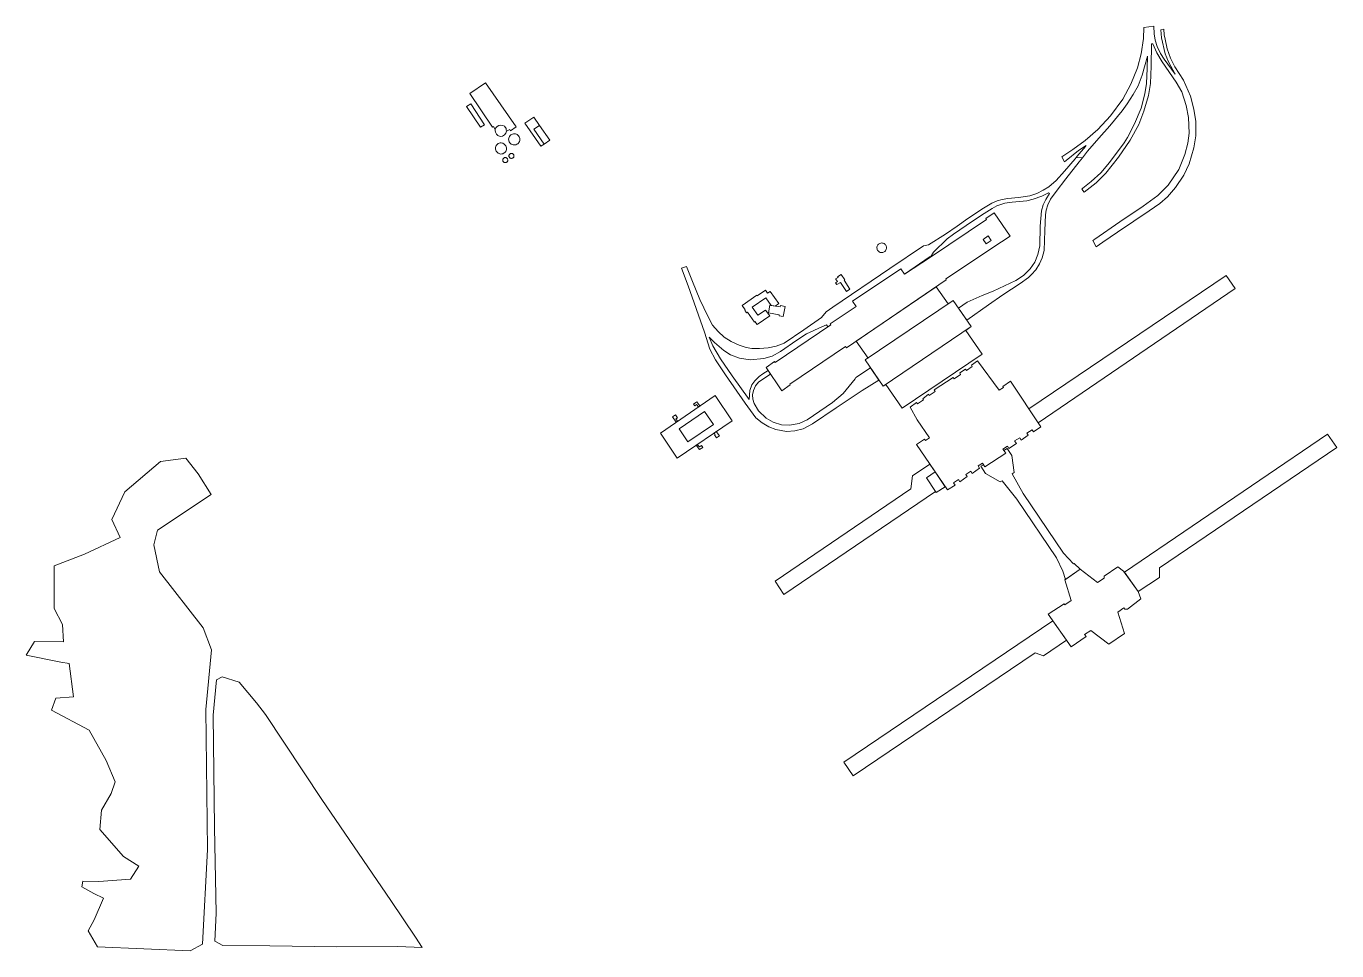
# Model space of a CAD drawing. Header units: metres. Extents: x 793723 to 812165, y 297650 to 314276.
# Drawn here: x 796782 to 799435, y 302431 to 304302 of the extents above; entities that cross this region are included whole.
import ezdxf

# ---------------------------------------------------------------- set-up
doc = ezdxf.new("R2010")
doc.units = ezdxf.units.M

msp = doc.modelspace()

# ---------------------------------------------------------------- linework, layer by layer
at = {"linetype": 'Continuous', "lineweight": 13}
for points in [[(798883.68, 304028.1), (798878.42, 304037.93), (798900.87, 304052.7), (798925.53, 304070.79), (798951.4, 304093.54), (798976.82, 304121.15), (799001.78, 304154.84), (799018.41, 304184.98), (799031.46, 304218.09), (799039.08, 304246.66), (799043.79, 304277.1), (799044.74, 304299.56), (799064.76, 304302.27), (799065.13, 304286.55), (799067.28, 304274.05), (799071.65, 304261.23), (799078.58, 304247.08), (799085.83, 304235.48), (799108.16, 304205.21), (799094.19, 304230.41), (799087.81, 304246.66), (799080.06, 304278.95), (799078.91, 304294.77), (799085.36, 304296.23), (799085.84, 304284.61), (799087.52, 304275.98), (799091.91, 304256.4), (799098.63, 304237.5), (799107.34, 304220.14), (799124.54, 304192.85), (799138.86, 304161.02), (799146.04, 304134.14), (799149.77, 304109.7), (799149.61, 304080.48), (799145.99, 304056.02), (799136.27, 304023.46), (799125.42, 304000.98), (799108.9, 303976.04)], [(799108.9, 303976.04), (799092.58, 303957.19), (799077.15, 303943.55), (799055.48, 303928.56), (799024.59, 303907.91), (798991.26, 303885.37), (798961.6, 303865.17), (798947.82, 303856.06), (798941.23, 303868.44), (798945.67, 303871.55), (798995.67, 303906.3), (799043.44, 303937.94), (799072.99, 303959.92), (799093.75, 303980.32), (799115.49, 304012.13), (799127.66, 304042.48), (799133.4, 304065.62), (799136.24, 304085.54), (799134.84, 304117.63), (799130.44, 304141.63), (799121.15, 304169.16), (799110.31, 304189.17), (799081.51, 304230.27), (799070.78, 304248.17), (799062.95, 304266.85), (799059.73, 304266.29), (799059.49, 304221.59), (799057.79, 304186.17), (799054.06, 304162.37), (799044.79, 304130.15), (799034.5, 304103.57), (799016.99, 304071.88), (798993.37, 304037.09), (798967.4, 304005.05), (798947.86, 303985.53), (798923.65, 303966.22), (798919.3, 303972.74), (798921.19, 303974.18)], [(798921.19, 303974.18), (798937.96, 303987.94), (798957.39, 304005.69), (798975.26, 304026.53), (799004.54, 304066.32), (799011.31, 304076.96), (799025.93, 304104.66), (799039.43, 304136.67), (799046.6, 304165.45), (799049.89, 304186.38), (799051.16, 304216.48), (799052.11, 304241.71), (799041.4, 304203.4), (799032.77, 304181.91), (799023.24, 304163.96), (799011.04, 304145.12), (799000.95, 304130.72), (798975.53, 304100.78), (798953.56, 304075.5), (798930.81, 304049.34), (798924.59, 304041.58), (798920.16, 304035.92), (798907.58, 304036.67), (798913.13, 304042.99), (798923.34, 304054.63), (798927.78, 304061.17), (798912.56, 304050.51), (798887.01, 304030.54), (798883.68, 304028.1)], [(798884.05, 304009.18), (798905.36, 304034.12), (798907.58, 304036.67), (798920.16, 304035.92), (798913.5, 304027.61), (798886.65, 303993.58), (798866.9, 303967.75), (798855.7, 303951.9), (798850.05, 303940.71), (798846.84, 303930.19), (798845.2, 303920.56), (798843.93, 303888.91), (798842.69, 303848.63), (798838.83, 303833.24), (798833.4, 303821.61), (798825.64, 303809.09), (798817.32, 303799.67), (798811.21, 303793.79), (798794.32, 303781.69), (798759.33, 303758.48), (798730.11, 303738.17), (798686.45, 303707.09), (798669.48, 303731.72), (798687.25, 303743.82), (798717.38, 303756.95), (798739.39, 303766.18), (798785.3, 303787.86), (798800.96, 303797.86), (798814.62, 303810.95), (798824.05, 303824.8), (798830.02, 303840.53), (798833.88, 303857.69), (798834.9, 303897.52), (798837.39, 303928.29), (798841.03, 303940.69), (798846.13, 303951.77), (798853.56, 303963.74), (798851.77, 303965.28)], [(798108.82, 303812.68), (798118.72, 303816.24), (798130.92, 303785.4), (798145.69, 303749.03), (798161.79, 303715.09), (798171.62, 303697.41), (798182.89, 303684.05), (798194.93, 303673.01), (798208.97, 303663.96), (798225.45, 303656.37), (798239.48, 303652.08), (798250.84, 303650.23), (798266.42, 303649.71), (798284.33, 303651.63), (798300.45, 303654.99), (798316.46, 303660.78), (798356.13, 303687.64), (798392.35, 303712.51), (798401.55, 303724.48), (798415.33, 303733.92), (798530.65, 303812.08), (798598.32, 303857.71), (798608.99, 303859.62), (798642.77, 303881.49), (798666.77, 303897.81), (798688.54, 303912.8), (798719.76, 303933.89), (798736.76, 303944.33), (798747.77, 303949.12), (798757.78, 303951.79), (798769.23, 303953.7), (798790.59, 303955.85), (798813.51, 303959.11), (798827.96, 303963.79), (798840.63, 303970.46), (798852.41, 303977.46), (798866.85, 303990.21), (798884.05, 304009.18)], [(798851.77, 303965.28), (798837.77, 303958.61), (798820.87, 303952.16), (798807.52, 303948.81), (798777.82, 303946.31), (798763.14, 303943.84), (798746.79, 303938.93), (798737.46, 303933.38), (798715.79, 303919.61), (798685.13, 303899.07), (798659.02, 303881.31), (798646.58, 303871.98), (798618.93, 303844.81), (798612.83, 303834.62), (798560.06, 303800.64), (798552.58, 303810.91), (798454.69, 303745.52), (798462.28, 303735.02), (798409.62, 303699.6), (798410.96, 303698.06), (798405.07, 303694.06), (798402.17, 303698.15), (798392.72, 303693.7), (798362.04, 303679.69), (798342.04, 303666.92), (798308.82, 303643.61), (798291.93, 303634.72), (798275.14, 303629.7), (798247.55, 303626.76), (798226.18, 303630.14), (798207.92, 303637.41), (798194.32, 303646.12), (798175.26, 303662.12), (798164.88, 303673.05), (798172.27, 303655.36), (798187.35, 303628.95), (798211.13, 303594.59), (798245.62, 303546.53)], [(798259.39, 303509.6), (798237.51, 303539.21), (798197.66, 303596.44), (798177.34, 303626.82), (798166.27, 303648.82), (798155.07, 303683.32), (798122.15, 303776.97), (798108.82, 303812.68)], [(798245.62, 303546.53), (798247.02, 303565.01), (798251.22, 303576.75), (798256.88, 303584.51), (798265.99, 303593.05), (798273.1, 303598.6), (798283.98, 303605.71), (798289.12, 303598.08), (798271.23, 303586.76), (798264.45, 303581.65), (798258.46, 303574.56), (798254.59, 303564.92), (798252.38, 303555.95), (798253.07, 303547.21), (798255.76, 303538.7), (798264.36, 303524.11), (798280.09, 303508.65), (798294.46, 303501.05), (798311.38, 303495.34), (798327.63, 303494.82), (798346.87, 303497.96), (798363.21, 303505.52), (798414.32, 303540.71), (798435.86, 303558.8), (798459.94, 303588.51), (798461.83, 303590.95), (798491.49, 303610.93), (798508.35, 303586.18), (798474.68, 303565.08), (798421.69, 303529.66), (798374.13, 303497.47), (798354.8, 303487.69), (798338.45, 303483.33), (798321.43, 303482.19), (798299.5, 303486.12), (798285.69, 303491.29), (798272.21, 303499.23), (798259.39, 303509.6)], [(798610.35, 303554.76), (798622.46, 303562.87), (798620.33, 303566.18), (798658.56, 303591.39), (798660.68, 303588.63), (798673.45, 303597.29), (798671.78, 303600.38), (798683.55, 303608.37), (798685.45, 303605.72), (798697.12, 303613.5), (798695.55, 303616.37), (798708.11, 303625.14), (798751.75, 303565.37), (798760.41, 303570.81), (798758.85, 303573.02), (798774.85, 303583.9), (798835.92, 303491.31)], [(798835.92, 303491.31), (798821.48, 303481.43), (798818.8, 303485.3), (798807.91, 303478.63), (798810.7, 303474.55), (798796.48, 303464.67), (798793.25, 303469.31), (798783.02, 303462.87), (798786.48, 303457.89), (798771.6, 303447.68), (798768.47, 303452.21), (798759.36, 303446.21), (798764.94, 303438.04), (798722.94, 303410.39), (798717.92, 303418.13), (798708.92, 303412.24), (798712.16, 303407.6), (798697.16, 303397.28), (798694.26, 303401.36), (798684.14, 303395.03), (798687.16, 303390.61), (798672.38, 303380.29), (798669.37, 303384.6), (798659.26, 303378.38), (798662.72, 303373.19), (798647.05, 303363.75), (798584.64, 303455.34), (798600.86, 303466.44), (798602.76, 303463.79), (798610.54, 303469.23), (798585.42, 303505.25), (798571.9, 303531.44), (798584.67, 303540.43), (798586.24, 303538.22), (798598.24, 303546.11), (798597.12, 303548.21), (798608.56, 303557.3), (798610.35, 303554.76)], [(796944.05, 302816.29), (796909.75, 302877.19), (796833.66, 302917.63), (796842.29, 302942.21), (796878, 302944.73), (796869.28, 303012.65), (796852.58, 303015.16), (796782.34, 303029.05), (796798.86, 303057.08), (796857.5, 303056.33), (796855.86, 303091.62), (796838.65, 303123.9), (796839.13, 303209.99), (796900.05, 303233.58), (796972.3, 303267.71), (796955.42, 303303.86), (796981.78, 303359.58), (797054.08, 303420.93), (797105.14, 303427.9), (797130.24, 303396.31), (797156.48, 303354.43), (797048.05, 303281.93), (797040.88, 303252.82), (797051.8, 303197.85), (797140.29, 303084.29), (797157.41, 303040.07), (797146.11, 302919.32), (797149.3, 302636.16), (797139.26, 302444.27), (797114.26, 302430.93), (796926.64, 302438.82), (796907.54, 302471.08), (796919.95, 302493.35), (796938.99, 302537.21), (796919.28, 302546.69), (796894.77, 302560.46), (796896.74, 302571.98), (796929.24, 302570.83)], [(796929.24, 302570.83), (796993.43, 302576.06), (797010.17, 302602.22), (796979.53, 302621.62), (796931.56, 302676.29), (796935.04, 302715.25), (796954.21, 302749.04), (796962.72, 302773.07), (796944.05, 302816.29)]]:
    msp.add_lwpolyline(points, dxfattribs=at)
for points in [[(797680.2, 304166.37), (797712.31, 304187.57), (797774.04, 304098.41), (797762.82, 304090.53), (797760.92, 304093.52), (797754.25, 304089.52), (797753.26, 304085.75), (797750.6, 304082.1), (797746.26, 304079.65), (797741.48, 304079.2), (797736.8, 304080.96), (797734.01, 304083.61), (797732, 304087.59), (797731.66, 304091.13), (797731.88, 304093.01), (797727.97, 304099.42), (797725.86, 304098.09)], [(797701.94, 304098.14), (797673.58, 304139.46), (797682.03, 304145.13), (797709.72, 304102.7)], [(797809.82, 304117.86), (797821.32, 304101.4), (797842.53, 304071.35), (797830.75, 304063.46), (797824.31, 304059.24), (797791.83, 304105.87)], [(797753.68, 304095.16), (797754.02, 304092.62), (797754.25, 304089.52), (797753.26, 304085.75), (797750.6, 304082.1), (797746.26, 304079.65), (797741.48, 304079.2), (797736.8, 304080.96), (797734.01, 304083.61), (797732, 304087.59), (797731.66, 304091.13), (797731.88, 304093.01), (797732.98, 304096.44), (797735.54, 304099.21), (797738.98, 304101.32), (797742.1, 304101.77), (797747.22, 304101.12), (797750.22, 304099.69)], [(797830.64, 304063.35), (797809.54, 304093.63), (797821.21, 304101.62), (797842.53, 304071.35)], [(797737.55, 304045.22), (797735.99, 304046.43), (797734.65, 304047.87), (797733.54, 304049.41), (797732.75, 304051.18), (797732.3, 304053.17), (797732.19, 304055.05), (797732.41, 304057.05), (797732.96, 304058.93), (797733.84, 304060.59), (797734.95, 304062.25), (797736.4, 304063.58), (797737.95, 304064.58), (797739.84, 304065.36), (797741.73, 304065.92), (797743.62, 304066.04), (797745.63, 304065.82), (797747.41, 304065.27), (797749.19, 304064.39), (797750.75, 304063.17), (797752.09, 304061.74), (797753.21, 304060.19), (797753.99, 304058.42), (797754.44, 304056.43), (797754.55, 304054.55), (797754.34, 304052.56), (797753.78, 304050.68), (797752.9, 304049.02), (797751.79, 304047.35), (797750.34, 304046.02), (797748.68, 304045.02), (797746.9, 304044.24), (797745.01, 304043.69), (797743.12, 304043.57), (797741.11, 304043.79), (797739.33, 304044.34)], [(797760.62, 304079.24), (797761.73, 304080.79), (797763.17, 304082.12), (797764.84, 304083.23), (797766.73, 304084.01), (797768.62, 304084.46), (797770.51, 304084.57), (797772.51, 304084.25), (797774.41, 304083.7), (797776.19, 304082.82), (797777.75, 304081.6), (797779.09, 304080.17), (797780.09, 304078.51), (797780.88, 304076.74), (797781.32, 304074.86), (797781.44, 304072.87), (797781.22, 304070.88), (797780.67, 304069), (797779.67, 304067.22), (797778.56, 304065.67), (797777.12, 304064.34), (797775.45, 304063.23), (797773.67, 304062.45), (797771.67, 304062.11), (797769.78, 304062), (797767.78, 304062.22), (797765.88, 304062.77), (797764.1, 304063.65), (797762.54, 304064.86), (797761.2, 304066.3), (797760.2, 304067.95), (797759.42, 304069.72), (797758.97, 304071.71), (797758.85, 304073.7), (797759.07, 304075.59), (797759.73, 304077.47)], [(797746.93, 304032.51), (797747.26, 304033.29), (797747.59, 304034.18), (797748.14, 304034.84), (797748.81, 304035.4), (797749.59, 304035.95), (797750.48, 304036.28), (797751.37, 304036.4), (797752.26, 304036.51), (797753.15, 304036.29), (797753.93, 304036.07), (797754.71, 304035.63), (797755.49, 304035.08), (797756.05, 304034.42), (797756.49, 304033.64), (797756.83, 304032.87), (797757.05, 304031.98), (797757.05, 304030.99), (797756.95, 304030.1), (797756.72, 304029.33), (797756.28, 304028.55), (797755.73, 304027.78), (797755.06, 304027.22), (797754.28, 304026.78), (797753.5, 304026.44), (797752.61, 304026.22), (797751.72, 304026.22), (797750.83, 304026.33), (797749.94, 304026.55), (797749.16, 304026.99), (797748.38, 304027.54), (797747.83, 304028.2), (797747.38, 304028.97), (797747.04, 304029.86), (797746.82, 304030.74), (797746.82, 304031.63)], [(797759.37, 304039.62), (797759.37, 304040.51), (797759.59, 304041.4), (797759.92, 304042.17), (797760.37, 304042.95), (797761.03, 304043.61), (797761.7, 304044.17), (797762.48, 304044.61), (797763.37, 304044.83), (797764.26, 304044.95), (797765.15, 304044.95), (797766.04, 304044.73), (797766.82, 304044.4), (797767.6, 304043.96), (797768.26, 304043.41), (797768.82, 304042.63), (797769.27, 304041.86), (797769.49, 304041.09), (797769.61, 304040.2), (797769.61, 304039.32), (797769.39, 304038.43), (797769.06, 304037.54), (797768.61, 304036.77), (797768.06, 304036.1), (797767.28, 304035.55), (797766.5, 304035.21), (797765.72, 304034.88), (797764.83, 304034.77), (797763.94, 304034.77), (797763.05, 304034.98), (797762.16, 304035.31), (797761.49, 304035.76), (797760.83, 304036.42), (797760.27, 304037.08), (797759.82, 304037.85), (797759.49, 304038.74)], [(798454.69, 303745.52), (798552.58, 303810.91), (798560.06, 303800.64), (798611.72, 303836.05), (798612.83, 303834.62), (798726.27, 303911.22), (798724.93, 303913.21), (798741.71, 303924.43), (798773.97, 303877.47), (798756.75, 303865.92), (798643.75, 303790.64), (798644.65, 303789.1), (798442.67, 303651.54), (798440.77, 303653.86), (798328.33, 303577.48), (798329, 303576.37), (798311.9, 303564.27), (798280.08, 303611.67), (798297.3, 303623.66), (798298.64, 303621.67), (798410.96, 303698.06), (798409.62, 303699.6), (798462.28, 303735.02)], [(798725.49, 303862.09), (798719.02, 303870.71), (798729.13, 303877.7), (798735.38, 303868.75)], [(798504.41, 303855.18), (798504.85, 303856.84), (798505.51, 303858.39), (798506.4, 303859.72), (798507.62, 303860.94), (798508.96, 303862.05), (798510.4, 303862.71), (798512.07, 303863.27), (798513.74, 303863.5), (798515.41, 303863.39), (798517.08, 303862.95), (798518.64, 303862.29), (798520.08, 303861.41), (798521.31, 303860.19), (798522.32, 303858.87), (798523.1, 303857.32), (798523.55, 303855.77), (798523.77, 303854), (798523.66, 303852.34), (798523.22, 303850.68), (798522.56, 303849.13), (798521.67, 303847.69), (798520.45, 303846.47), (798519.12, 303845.47), (798517.67, 303844.69), (798516.01, 303844.25), (798514.34, 303844.02), (798512.67, 303844.13), (798511, 303844.57), (798509.44, 303845.23), (798507.99, 303846.11), (798506.76, 303847.32), (798505.76, 303848.65), (798505.09, 303850.2), (798504.53, 303851.75), (798504.3, 303853.4)], [(798420.23, 303783.17), (798424.23, 303785.61), (798420.32, 303790.81), (798425.88, 303793.59), (798424.76, 303794.8), (798432.21, 303799.58), (798439.13, 303789.08), (798438.13, 303788.52), (798449.63, 303770.07), (798442.63, 303765.18), (798430.35, 303783.53), (798423.24, 303779.19)], [(798811.81, 303527.77), (799210.89, 303798.01), (799229.2, 303771.49), (798830.68, 303499.27)], [(798555.32, 303529.08), (798522.17, 303577.36), (798516.84, 303573.7), (798480.78, 303626.73), (798486.55, 303630.51), (798462.55, 303665.09), (798623.98, 303775), (798648.65, 303740.09), (798658.87, 303746.97), (798695.38, 303694.16), (798684.38, 303686.72), (798717.31, 303638.77)], [(798287.63, 303716.04), (798261.86, 303698.28), (798257.39, 303704.46), (798256.17, 303703.57), (798242.44, 303723.68), (798240.33, 303722.46), (798236.64, 303727.65), (798237.64, 303728.32), (798231.5, 303737.16), (798261.17, 303757.58), (798262.17, 303756.37), (798278.5, 303767.8), (798282.63, 303762.06), (798288.08, 303765.61), (798305.71, 303741.09), (798298.6, 303735.65), (798290.37, 303737.07), (798279.54, 303752.31), (798252.1, 303733.77), (798263.26, 303717.64), (798278.59, 303727.86)], [(798516.84, 303573.7), (798480.78, 303626.73), (798658.87, 303746.97), (798695.38, 303694.16)], [(798284.84, 303722.34), (798287.36, 303737.5), (798308.4, 303734.12), (798308.95, 303737), (798318.41, 303735.14), (798314.23, 303714.66), (798306.32, 303716.3), (798306.54, 303718.07)], [(798065.96, 303478.85), (798176.61, 303554.79), (798211.11, 303503.74), (798099.9, 303427.92)], [(798142.95, 303531.7), (798139.38, 303536.56), (798135.71, 303534), (798133.14, 303537.43), (798139.59, 303541.76), (798146.06, 303533.8)], [(798097.95, 303500.83), (798090.58, 303511.33), (798096.7, 303515.44), (798100.6, 303509.91), (798097.16, 303507.47), (798100.84, 303502.83)], [(798173.29, 303496.13), (798121.63, 303461.16), (798104.32, 303487.57), (798155.32, 303522.32)], [(798185.47, 303472.92), (798179.25, 303469.15), (798175.45, 303475.11), (798176.9, 303475.78), (798174.56, 303478.87), (798178.89, 303481.87)], [(799005.27, 303197.13), (799416.57, 303476.9), (799435.11, 303449.5), (799076.13, 303205.92), (799075.95, 303186.33), (799033.18, 303157.91)], [(798145.14, 303445.28), (798138.11, 303454), (798140.45, 303455.56), (798144.91, 303450.81), (798149.24, 303453.59), (798151.92, 303449.83)], [(798885.91, 303182.7), (798880.64, 303199.17), (798868.01, 303226.14), (798787.41, 303344.81), (798757.83, 303382.36), (798753.83, 303379.92), (798724.09, 303397.23), (798714.93, 303411.48), (798720.15, 303414.59), (798722.94, 303410.39), (798764.94, 303438.04), (798761.37, 303443.34), (798767.81, 303447.23), (798777.19, 303433.09), (798782.28, 303398.9), (798778.05, 303396.35), (798800.51, 303356.79), (798882.12, 303236.02), (798902.09, 303214.27), (798903.42, 303214.71), (798915.8, 303203.46)], [(798623.02, 303360.59), (798316.16, 303151.98), (798298.07, 303179.05), (798573.05, 303365.9), (798575.99, 303392.13), (798611.32, 303416.12), (798622.26, 303400.21), (798604.38, 303387.88)], [(798624.47, 303358.49), (798604.38, 303387.88), (798622.26, 303400.21), (798642.58, 303370.26)], [(798897.46, 303046.17), (798850.91, 303112.35), (798883.24, 303133.12), (798884.69, 303131.35), (798897.36, 303139.79), (798884.91, 303182.03), (798915.8, 303203.46), (798950.91, 303176.53), (798964.24, 303185.31), (798964.23, 303189.07), (798992.01, 303208.05), (799003.6, 303199.34), (799033.18, 303157.91), (799038.66, 303143.09), (799011.78, 303122.67), (799006.33, 303122.55), (799004.1, 303125.09), (798992.21, 303116.54), (799005.55, 303072.97), (798973.55, 303051.43), (798937.55, 303079.13), (798924.44, 303070.8), (798927.56, 303066.82)], [(798860.28, 303099.09), (798888.19, 303059.43), (798841.64, 303027.68), (798824.27, 303034.28), (798456.18, 302785.37), (798437.42, 302812.77)], [(797266.86, 302909.3), (797380.4, 302737.37), (797520.51, 302532.42), (797570.63, 302458.4), (797583.92, 302437.84), (797534.73, 302439.84), (797410.55, 302439.23), (797275.13, 302440.92), (797180.44, 302441.7), (797164.4, 302450.3), (797167.16, 302507.18), (797163.44, 302680.46), (797161.04, 302907.62), (797167.45, 302979.56), (797179.23, 302985.23), (797213.64, 302974.35), (797248.33, 302932.94)]]:
    msp.add_lwpolyline(points, close=True, dxfattribs=at)

doc.saveas('drawing.dxf')
